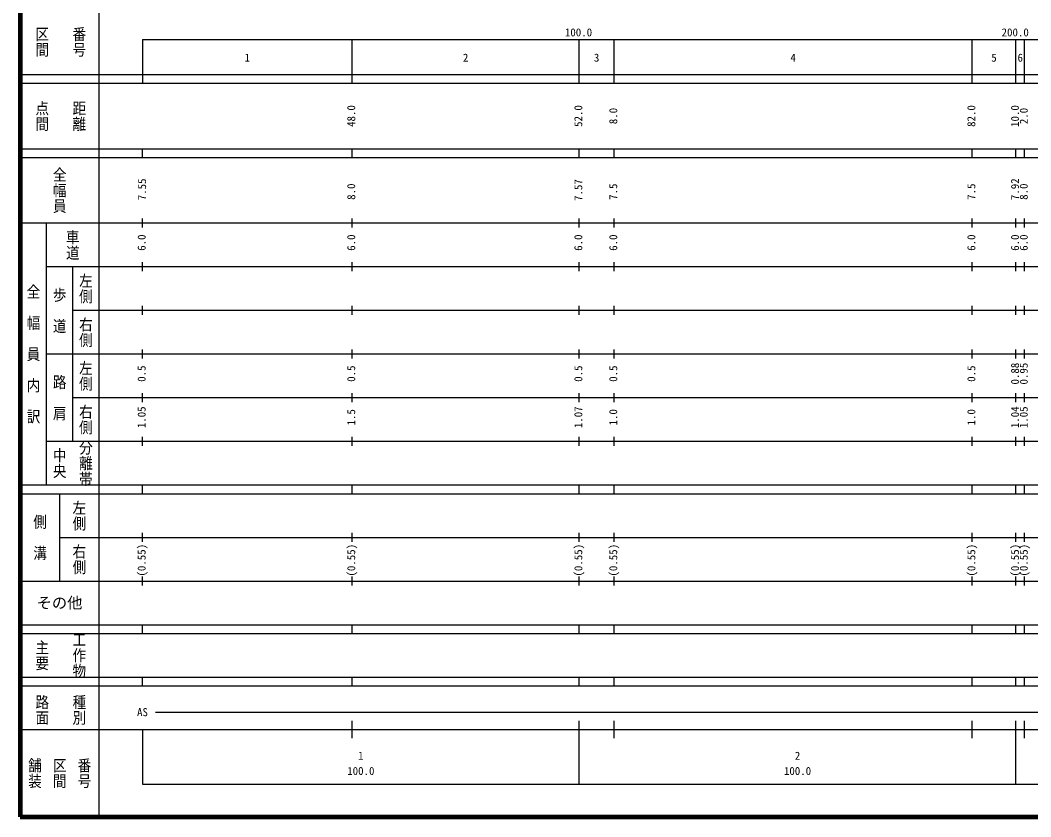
# Model space of a CAD drawing. Units: millimetres on the paper, enlarged 1000 times. Extents: x 40000 to 680000, y 20000 to 380000.
# Drawn here: x 40000 to 271413, y 20000 to 202446 of the extents above; entities that cross this region are included whole.
import ezdxf
from ezdxf.enums import TextEntityAlignment as Align

# ---------------------------------------------------------------- set-up
doc = ezdxf.new("R2010")
doc.units = ezdxf.units.MM
doc.header["$LTSCALE"] = 1000
doc.layers.add('M-TTL', color=2, linetype='Continuous', lineweight=140)
doc.layers.add('M-TTL-BAND', color=7, linetype='Continuous', lineweight=25)
doc.styles.add('@ＭＳ ゴシック', font='')
doc.styles.add('ＭＳ ゴシック', font='')
doc.styles.get('@ＭＳ ゴシック').set_extended_font_data('@MS Gothic')
doc.styles.get('ＭＳ ゴシック').set_extended_font_data('MS Gothic')

msp = doc.modelspace()

# ---------------------------------------------------------------- linework, layer by layer
at = {"layer": 'M-TTL'}
for p, q in [((40000, 380000), (40000, 20000)), ((40000, 20000), (680000, 20000))]:
    msp.add_line(p, q, dxfattribs=at)
at = {"layer": 'M-TTL-BAND'}
for p, q in [((58000, 370000), (58000, 20000)), ((68000, 198000), (579000, 198000)), ((68000, 198000), (68000, 188000)), ((116000, 188000), (116000, 198000)), ((168000, 188000), (168000, 198000)), ((176000, 188000), (176000, 198000)), ((258000, 188000), (258000, 198000)), ((268000, 188000), (268000, 198000)), ((270000, 188000), (270000, 198000)), ((40000, 190000), (579000, 190000)), ((40000, 188000), (579000, 188000)), ((40000, 173000), (579000, 173000)), ((68000, 171000), (68000, 173000)), ((116000, 171000), (116000, 173000)), ((168000, 171000), (168000, 173000)), ((176000, 171000), (176000, 173000)), ((258000, 171000), (258000, 173000)), ((268000, 171000), (268000, 173000)), ((270000, 171000), (270000, 173000)), ((40000, 171000), (579000, 171000)), ((40000, 156000), (579000, 156000)), ((46000, 96000), (46000, 156000)), ((68000, 155000), (68000, 157000)), ((116000, 155000), (116000, 157000)), ((168000, 155000), (168000, 157000)), ((176000, 155000), (176000, 157000)), ((258000, 155000), (258000, 157000)), ((268000, 155000), (268000, 157000)), ((270000, 155000), (270000, 157000)), ((46000, 146000), (579000, 146000)), ((52000, 146000), (52000, 106000)), ((68000, 145000), (68000, 147000)), ((116000, 145000), (116000, 147000)), ((168000, 145000), (168000, 147000)), ((176000, 145000), (176000, 147000)), ((258000, 145000), (258000, 147000)), ((268000, 145000), (268000, 147000)), ((270000, 145000), (270000, 147000)), ((68000, 135000), (68000, 137000)), ((116000, 135000), (116000, 137000)), ((168000, 135000), (168000, 137000)), ((176000, 135000), (176000, 137000)), ((258000, 135000), (258000, 137000)), ((268000, 135000), (268000, 137000)), ((270000, 135000), (270000, 137000)), ((52000, 136000), (579000, 136000)), ((46000, 126000), (579000, 126000)), ((68000, 125000), (68000, 127000)), ((116000, 125000), (116000, 127000)), ((168000, 125000), (168000, 127000)), ((176000, 125000), (176000, 127000)), ((258000, 125000), (258000, 127000)), ((268000, 125000), (268000, 127000)), ((270000, 125000), (270000, 127000)), ((52000, 116000), (579000, 116000)), ((68000, 115000), (68000, 117000)), ((116000, 115000), (116000, 117000)), ((168000, 115000), (168000, 117000)), ((176000, 115000), (176000, 117000)), ((258000, 115000), (258000, 117000)), ((268000, 115000), (268000, 117000)), ((270000, 115000), (270000, 117000)), ((68000, 105000), (68000, 107000)), ((116000, 105000), (116000, 107000)), ((168000, 105000), (168000, 107000)), ((176000, 105000), (176000, 107000)), ((258000, 105000), (258000, 107000)), ((268000, 105000), (268000, 107000)), ((270000, 105000), (270000, 107000)), ((46000, 106000), (579000, 106000)), ((40000, 96000), (579000, 96000)), ((68000, 94000), (68000, 96000)), ((116000, 94000), (116000, 96000)), ((168000, 94000), (168000, 96000)), ((176000, 94000), (176000, 96000)), ((258000, 94000), (258000, 96000)), ((268000, 94000), (268000, 96000)), ((270000, 94000), (270000, 96000)), ((40000, 94000), (579000, 94000)), ((49000, 94000), (49000, 74000)), ((49000, 84000), (579000, 84000)), ((68000, 83000), (68000, 85000)), ((116000, 83000), (116000, 85000)), ((168000, 83000), (168000, 85000)), ((176000, 83000), (176000, 85000)), ((258000, 83000), (258000, 85000)), ((268000, 83000), (268000, 85000)), ((270000, 83000), (270000, 85000)), ((68000, 73000), (68000, 75000)), ((116000, 73000), (116000, 75000)), ((168000, 73000), (168000, 75000)), ((176000, 73000), (176000, 75000)), ((258000, 73000), (258000, 75000)), ((268000, 73000), (268000, 75000)), ((270000, 73000), (270000, 75000)), ((40000, 74000), (579000, 74000)), ((40000, 64000), (579000, 64000)), ((68000, 62000), (68000, 64000)), ((116000, 62000), (116000, 64000)), ((168000, 62000), (168000, 64000)), ((176000, 62000), (176000, 64000)), ((258000, 62000), (258000, 64000)), ((268000, 62000), (268000, 64000)), ((270000, 62000), (270000, 64000)), ((40000, 62000), (579000, 62000)), ((40000, 52000), (579000, 52000)), ((68000, 50000), (68000, 52000)), ((116000, 50000), (116000, 52000)), ((168000, 50000), (168000, 52000)), ((176000, 50000), (176000, 52000)), ((258000, 50000), (258000, 52000)), ((268000, 50000), (268000, 52000)), ((270000, 50000), (270000, 52000)), ((40000, 50000), (579000, 50000)), ((71000, 44000), (565000, 44000)), ((116000, 38000), (116000, 42000)), ((168000, 27500), (168000, 42000)), ((176000, 38000), (176000, 42000)), ((258000, 38000), (258000, 42000)), ((268000, 27500), (268000, 42000)), ((270000, 38000), (270000, 42000)), ((40000, 40000), (579000, 40000)), ((68000, 40000), (68000, 27500)), ((68000, 27500), (579000, 27500))]:
    msp.add_line(p, q, dxfattribs=at)

# ---------------------------------------------------------------- texts
at = {"layer": 'M-TTL-BAND', "style": '@ＭＳ ゴシック', "width": 1.15}
for s, p in [('区間', (45000, 197500)), ('番号', (53500, 197500)), ('点間', (45000, 180500)), ('距離', (53500, 180500)), ('全幅員', (49000, 163500)), ('車道', (52000, 151000)), ('左側', (55000, 141000)), ('全\u3000幅\u3000員\u3000内\u3000訳', (43000, 126000)), ('歩\u3000道', (49000, 136000)), ('右側', (55000, 131000)), ('左側', (55000, 121000)), ('路\u3000肩', (49000, 116000)), ('右側', (55000, 111000)), ('中央', (49000, 101000)), ('分離帯', (55000, 101000)), ('左側', (53500, 89000)), ('側\u3000溝', (44500, 84000)), ('右側', (53500, 79000)), ('主要', (45000, 57000)), ('工作物', (53500, 57000)), ('路面', (45000, 44500)), ('種別', (53500, 44500)), ('舗装', (43333, 30000)), ('区間', (49000, 30000)), ('番号', (54667, 30000))]:
    msp.add_text(s, height=2281, rotation=270, dxfattribs=at).set_placement(p, align=Align.MIDDLE_CENTER)
at = {"layer": 'M-TTL-BAND', "style": 'ＭＳ ゴシック'}
for s, p in [('100.0', (167844, 198195)), ('200.0', (267844, 198195)), ('1', (92000, 192405)), ('2', (142000, 192405)), ('3', (172000, 192405)), ('4', (217000, 192405)), ('5', (263000, 192405)), ('6', (269000, 192405)), ('AS', (68000, 42500)), ('1', (118000, 32523)), ('2', (218000, 32523)), ('100.0', (118000, 29033)), ('100.0', (218000, 29033))]:
    msp.add_text(s, height=1833, dxfattribs=at).set_placement(p, align=Align.BOTTOM_CENTER)
for s, p in [('48.0', (117260, 180500)), ('52.0', (169260, 180500)), ('82.0', (259260, 180500)), ('10.0', (269260, 180500)), ('8.0', (177260, 180500)), ('2.0', (271260, 180500)), ('7.55', (69365, 163702)), ('8.0', (117260, 163174)), ('7.57', (169260, 163541)), ('7.5', (177260, 163174)), ('7.5', (259260, 163174)), ('7.92', (269260, 163738)), ('8.0', (271260, 163174)), ('6.0', (69260, 151500)), ('6.0', (117260, 151500)), ('6.0', (169260, 151500)), ('6.0', (177260, 151500)), ('6.0', (259260, 151500)), ('6.0', (269260, 151500)), ('6.0', (271260, 151500)), ('0.5', (69260, 121500)), ('0.5', (117260, 121500)), ('0.5', (169260, 121500)), ('0.5', (177260, 121500)), ('0.5', (259260, 121500)), ('0.88', (269260, 121500)), ('0.95', (271260, 121500)), ('1.05', (69260, 111500)), ('1.07', (169260, 111500)), ('1.04', (269260, 111500)), ('1.05', (271260, 111500)), ('1.5', (117260, 111500)), ('1.0', (177260, 111500)), ('1.0', (259260, 111500)), ('(0.55)', (69260, 78764)), ('(0.55)', (117260, 78764)), ('(0.55)', (169260, 78764)), ('(0.55)', (177260, 78764)), ('(0.55)', (259260, 78764)), ('(0.55)', (269260, 78764)), ('(0.55)', (271260, 78764))]:
    msp.add_text(s, height=1833, rotation=90, dxfattribs=at).set_placement(p, align=Align.BOTTOM_CENTER)
msp.add_text('その他', height=2566, dxfattribs=at).set_placement((49000, 69000), align=Align.MIDDLE_CENTER)

doc.saveas('drawing.dxf')
